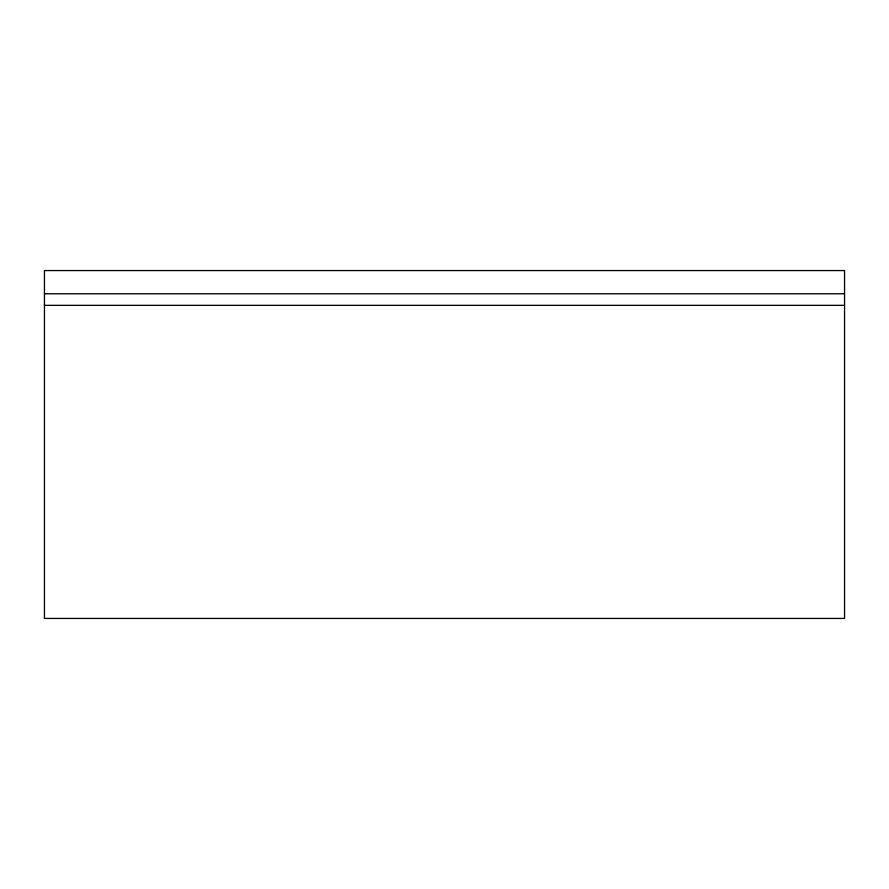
<?xml version="1.0" encoding="UTF-8"?>
<svg xmlns="http://www.w3.org/2000/svg" width="889" height="889" viewBox="0 0 889 889"><rect width="100%" height="100%" fill="white"/><g stroke="black" fill="none" stroke-linecap="round" stroke-linejoin="round"><path stroke-width="1.33" d="M44.45 293.759L844.55 293.759M44.45 305.349L844.55 305.349M844.55 270.567L44.45 270.567L44.45 618.433L844.55 618.433L844.55 270.567"/></g></svg>
